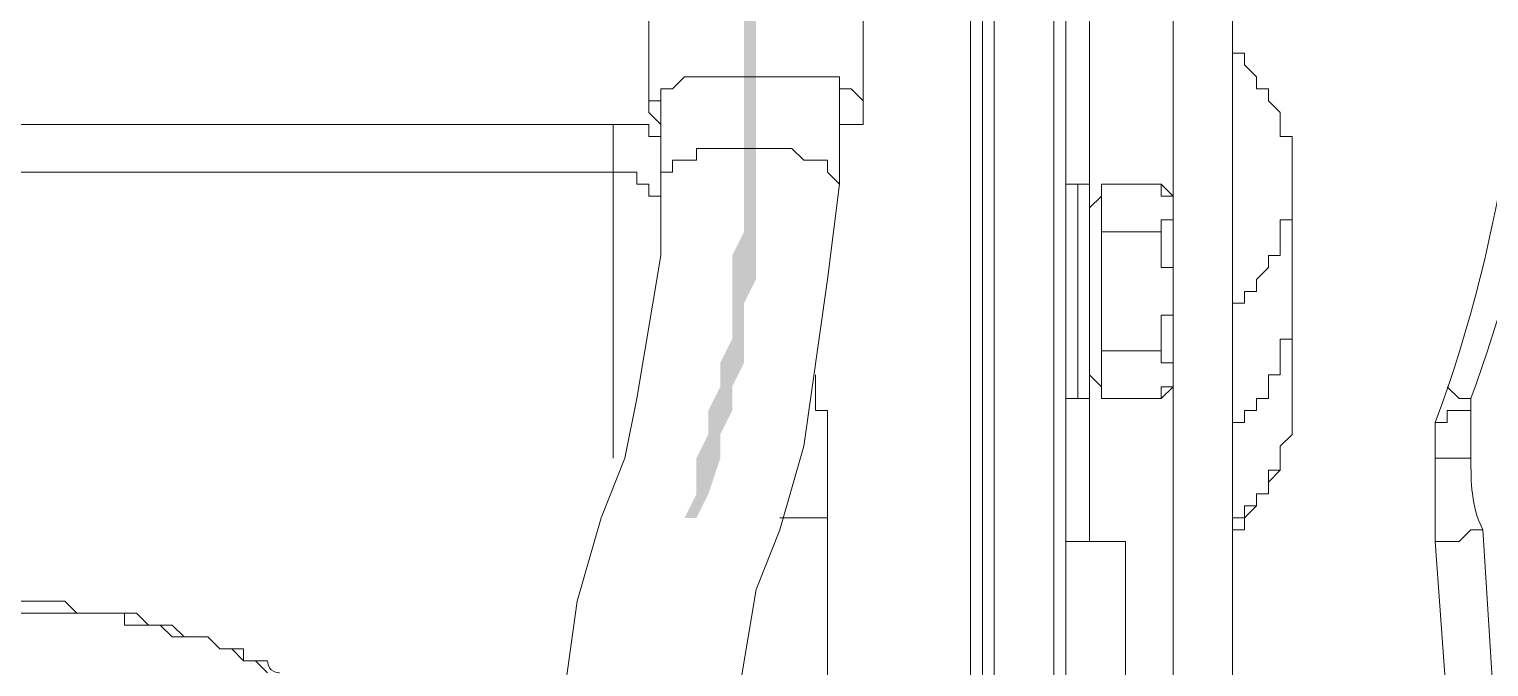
# Model space of a CAD drawing. Header units: millimetres. Extents: x 25083 to 52777, y 24772 to 45779.
# Drawn here: x 49566.91 to 49612.4, y 36156.61 to 36176.48 of the extents above; entities that cross this region are included whole.
import ezdxf

# ---------------------------------------------------------------- set-up
doc = ezdxf.new("R2010")
doc.units = ezdxf.units.MM

# ---------------------------------------------------------------- blocks, each defined once
blk = doc.blocks.new('zw$D2F4')
h = blk.add_hatch(color=7)
h.dxf.hatch_style = 2
h.paths.add_polyline_path([(699.269, 301.543), (699.269, 294.488), (699.64, 294.488), (699.64, 301.543)])
h = blk.add_hatch(color=7)
h.dxf.hatch_style = 2
h.paths.add_polyline_path([(699.269, 294.488), (699.269, 291.145), (699.64, 291.145), (699.64, 293.374), (699.64, 293.745), (699.64, 294.488)])
h = blk.add_hatch(color=7)
h.dxf.hatch_style = 2
h.paths.add_polyline_path([(699.269, 291.145), (699.269, 289.66), (698.898, 288.917), (698.898, 286.318), (698.526, 285.575), (698.526, 284.832), (698.155, 284.09), (698.155, 283.347), (697.784, 282.604), (697.784, 281.861), (697.784, 281.49), (697.412, 280.747), (697.784, 280.747), (698.155, 281.49), (698.526, 282.604), (698.526, 283.347), (698.898, 284.09), (698.898, 284.832), (699.269, 285.575), (699.269, 287.432), (699.64, 288.175), (699.64, 291.145)])
at = {"color": 7, "lineweight": 5}
for points in [[(706.325, 238.412), (706.325, 336.823)], [(707.068, 336.451), (707.068, 239.155)], [(708.924, 239.155), (708.924, 336.451)], [(706.696, 336.08), (706.696, 239.527)], [(709.296, 239.527), (709.296, 336.08)], [(712.638, 265.15), (712.638, 310.456)], [(714.495, 268.121), (714.495, 307.485)], [(710.038, 304.143), (710.038, 290.774)], [(696.298, 293.374), (696.298, 300.801)], [(702.983, 293.374), (702.983, 300.801)], [(714.495, 295.23), (714.866, 295.23), (714.866, 294.859), (715.237, 294.488), (715.237, 294.116), (715.609, 294.116), (715.609, 293.745), (715.98, 293.374), (715.98, 292.631), (716.352, 292.631), (716.352, 291.145)], [(696.669, 294.116), (697.041, 294.116), (697.412, 294.488), (700.754, 294.488), (702.24, 294.488)], [(702.24, 291.145), (702.24, 294.488)], [(696.298, 293.374), (696.298, 293.745), (696.669, 293.745), (696.669, 294.116)], [(696.669, 294.116), (696.669, 291.145)], [(702.24, 294.116), (702.611, 294.116), (702.983, 293.745), (702.983, 293.374)], [(657.305, 293.002), (695.184, 293.002)], [(695.184, 282.604), (695.184, 293.002)], [(695.184, 293.002), (696.298, 293.002), (696.298, 292.631), (696.669, 292.631)], [(696.669, 293.002), (696.298, 293.374)], [(702.983, 293.374), (702.983, 293.002), (702.24, 293.002), (702.24, 292.631)], [(699.64, 292.26), (697.784, 292.26), (697.784, 291.888), (697.041, 291.888), (697.041, 291.517), (696.669, 291.517), (696.669, 291.145)], [(702.24, 291.145), (701.869, 291.517), (701.869, 291.888), (701.126, 291.888), (700.754, 292.26), (699.64, 292.26)], [(695.184, 291.517), (657.305, 291.517)], [(695.184, 291.517), (695.927, 291.517), (695.927, 291.145)], [(696.669, 291.145), (696.669, 288.917), (695.927, 284.461), (695.555, 282.604), (694.813, 280.747), (694.07, 278.148), (693.699, 275.548), (693.327, 272.206)], [(695.927, 291.145), (696.298, 291.145), (696.298, 290.774), (696.669, 290.774), (696.669, 290.403)], [(698.898, 271.835), (698.898, 274.063), (699.64, 278.519), (700.383, 280.376), (701.126, 282.976), (701.869, 288.175), (702.24, 291.145)], [(709.667, 291.145), (709.296, 291.145)], [(710.038, 291.145), (709.667, 291.145)], [(709.667, 290.774), (709.667, 291.145)], [(709.667, 290.774), (709.667, 291.145)], [(709.667, 290.774), (709.667, 290.403)], [(709.667, 290.403), (709.667, 290.774)], [(709.667, 290.403), (709.667, 290.774)], [(710.038, 284.461), (710.038, 291.145)], [(710.038, 290.403), (710.41, 290.774)], [(712.267, 291.145), (710.41, 291.145)], [(710.41, 284.461), (710.41, 291.145)], [(712.638, 290.774), (712.267, 291.145)], [(712.267, 291.145), (712.267, 290.774)], [(712.267, 290.774), (712.638, 290.774), (712.638, 290.403)], [(712.638, 284.832), (712.638, 290.774)], [(716.352, 291.145), (716.352, 290.031), (715.98, 290.031), (715.98, 288.917), (715.609, 288.917), (715.609, 288.546), (715.237, 288.175), (715.237, 287.803), (714.866, 287.803), (714.866, 287.432), (714.495, 287.432), (714.495, 287.06)], [(716.352, 284.461), (716.352, 291.145)], [(709.667, 290.403), (709.667, 290.031)], [(709.667, 290.031), (709.667, 290.403)], [(709.667, 289.66), (709.667, 290.403)], [(712.638, 290.403), (712.638, 290.031), (712.267, 290.031), (712.267, 289.66)], [(709.667, 289.66), (709.667, 290.031)], [(709.667, 290.031), (709.667, 289.66)], [(712.267, 289.66), (710.41, 289.66)], [(712.267, 289.66), (712.267, 288.546), (712.638, 288.546), (712.638, 287.803)], [(709.667, 288.546), (709.667, 288.917)], [(709.296, 287.803), (709.296, 288.175)], [(709.667, 287.432), (709.667, 288.175)], [(709.667, 287.432), (709.667, 288.175)], [(710.038, 287.803), (710.038, 288.175)], [(709.296, 287.432), (709.296, 287.803)], [(710.038, 287.432), (710.038, 287.803)], [(712.638, 287.803), (712.638, 287.06), (712.267, 287.06), (712.267, 285.946)], [(709.667, 286.689), (709.667, 287.06)], [(714.495, 283.347), (714.495, 283.718), (714.866, 283.718), (714.866, 284.09), (715.237, 284.09), (715.237, 284.461), (715.609, 284.461), (715.609, 285.204), (715.98, 285.204), (715.98, 286.318), (716.352, 286.318), (716.352, 287.432)], [(716.352, 287.432), (716.352, 286.318), (715.98, 286.318), (715.98, 285.946)], [(709.667, 285.575), (709.667, 285.946)], [(712.267, 285.946), (710.41, 285.946)], [(712.267, 285.946), (712.267, 285.575), (712.638, 285.575), (712.638, 285.204)], [(715.98, 285.946), (715.98, 285.204), (715.609, 285.204), (715.609, 284.461), (715.237, 284.461)], [(709.667, 285.204), (709.667, 285.575)], [(709.667, 285.204), (709.667, 285.575)], [(701.497, 285.204), (701.497, 284.09), (701.869, 284.09), (701.869, 280.747)], [(709.667, 284.832), (709.667, 285.204)], [(709.667, 284.832), (709.667, 285.204)], [(709.667, 284.461), (709.667, 284.832)], [(709.667, 284.461), (709.667, 284.832)], [(710.038, 285.204), (710.41, 284.832)], [(710.038, 284.832), (710.038, 280.005)], [(712.638, 285.204), (712.638, 284.832), (712.267, 284.832), (712.267, 284.461)], [(712.638, 284.832), (712.267, 284.461)], [(721.179, 284.832), (721.551, 284.461), (721.922, 284.461)], [(709.667, 284.461), (709.296, 284.461)], [(710.038, 284.461), (709.667, 284.461)], [(712.267, 284.461), (710.41, 284.461)], [(714.495, 280.005), (714.495, 280.376), (714.866, 280.376), (714.866, 280.747), (715.237, 281.119), (715.237, 281.49), (715.609, 281.49), (715.609, 281.861), (715.98, 282.233), (715.98, 282.976), (716.352, 283.347), (716.352, 284.461)], [(715.237, 284.461), (715.237, 284.09), (714.866, 284.09), (714.866, 283.718), (714.495, 283.718), (714.495, 283.347)], [(714.495, 280.376), (714.495, 280.747), (714.866, 280.747), (714.866, 281.119), (715.237, 281.119), (715.237, 281.49), (715.609, 281.49), (715.609, 282.233), (715.98, 282.233), (715.98, 282.976), (716.352, 283.347), (716.352, 284.461)], [(720.808, 283.347), (720.808, 283.718), (721.179, 283.718), (721.179, 284.09), (721.922, 284.09), (721.922, 284.461)], [(721.922, 284.461), (721.922, 282.604)], [(720.808, 282.604), (720.808, 283.347)], [(721.922, 282.604), (720.808, 282.604)], [(701.869, 280.747), (700.383, 280.747)], [(701.869, 280.747), (701.869, 268.493)], [(720.808, 280.005), (721.551, 280.005), (721.922, 280.376), (722.293, 280.376)], [(722.293, 280.376), (723.036, 268.493)], [(711.152, 280.005), (709.296, 280.005)], [(711.152, 274.806), (711.152, 280.005)], [(722.665, 254.381), (720.808, 280.005)], [(676.245, 278.148), (678.102, 278.148), (678.473, 277.777), (680.33, 277.777), (680.701, 277.405), (681.444, 277.405), (681.815, 277.034), (682.558, 277.034), (682.929, 276.662), (683.672, 276.662), (683.672, 276.291), (684.043, 276.291), (684.415, 276.291)], [(676.245, 277.777), (679.958, 277.777), (679.958, 277.405), (681.072, 277.405), (681.444, 277.034), (682.558, 277.034), (682.929, 276.662), (683.301, 276.662), (683.672, 276.291), (684.043, 276.291), (684.415, 275.92)]]:
    blk.add_lwpolyline(points, dxfattribs=at)
for points in [[(720.808, 283.718), (723.036, 289.66), (723.779, 295.973), (723.779, 302.286)], [(721.922, 284.461), (723.779, 289.66), (724.893, 294.859), (724.893, 300.429)], [(702.24, 294.116), (702.24, 294.488), (702.24, 294.488), (702.24, 294.488)], [(696.669, 294.116), (696.669, 294.116), (696.669, 294.116), (696.669, 294.116)], [(709.667, 291.145), (709.667, 291.145), (709.667, 291.145), (709.667, 291.145)], [(709.667, 291.145), (709.667, 291.145), (709.667, 291.145), (709.667, 291.145)], [(709.667, 291.145), (709.667, 291.145), (709.667, 291.145), (709.667, 291.145)], [(709.667, 291.145), (709.667, 291.145), (709.667, 291.145), (709.667, 291.145)], [(709.667, 291.145), (709.667, 291.145), (709.667, 291.145), (709.667, 291.145)], [(709.667, 291.145), (709.667, 291.145), (709.667, 291.145), (709.667, 291.145)], [(709.667, 290.774), (709.667, 290.774), (709.667, 290.774), (709.667, 290.774)], [(709.667, 290.774), (709.667, 290.774), (709.667, 290.774), (709.667, 290.774)], [(709.667, 290.774), (709.667, 290.774), (709.667, 290.774), (709.667, 290.774)], [(709.667, 290.774), (709.667, 290.774), (709.667, 290.774), (709.667, 290.774)], [(709.667, 290.774), (709.667, 290.774), (709.667, 290.774), (709.667, 290.774)], [(709.667, 290.774), (709.667, 290.774), (709.667, 290.774), (709.667, 290.774)], [(709.667, 290.774), (709.667, 290.774), (709.667, 290.774), (709.667, 290.774)], [(709.667, 290.774), (709.667, 290.774), (709.667, 290.774), (709.667, 290.774)], [(696.669, 290.403), (696.669, 290.403), (696.669, 290.403), (696.669, 290.403)], [(709.296, 290.031), (709.296, 290.031), (709.296, 290.031), (709.296, 290.403)], [(709.667, 290.403), (709.667, 290.403), (709.667, 290.403), (709.667, 290.403)], [(709.667, 290.403), (709.667, 290.403), (709.667, 290.403), (709.667, 290.403)], [(710.038, 290.403), (710.038, 290.031), (710.038, 290.031), (710.038, 290.031)], [(709.296, 290.031), (709.296, 290.031), (709.296, 290.031), (709.296, 290.031)], [(709.667, 289.66), (709.667, 289.66), (709.667, 290.031), (709.667, 290.031)], [(710.038, 290.031), (710.038, 290.031), (710.038, 290.031), (710.038, 290.031)], [(709.667, 289.289), (709.667, 289.289), (709.667, 289.66), (709.667, 289.66)], [(709.667, 289.289), (709.667, 289.66), (709.667, 289.66), (709.667, 289.66)], [(709.667, 289.66), (709.667, 289.66), (709.667, 289.66), (709.667, 289.66)], [(709.296, 288.917), (709.296, 288.917), (709.296, 289.289), (709.296, 289.289)], [(709.296, 288.917), (709.296, 288.917), (709.296, 288.917), (709.296, 288.917)], [(709.667, 288.546), (709.667, 288.917), (709.667, 288.917), (709.667, 289.289)], [(709.667, 288.917), (709.667, 288.917), (709.667, 289.289), (709.667, 289.289)], [(709.667, 289.289), (709.667, 289.289), (709.667, 289.289), (709.667, 289.289)], [(709.667, 288.917), (709.667, 288.917), (709.667, 288.917), (709.667, 288.917)], [(710.038, 289.289), (710.038, 289.289), (710.038, 288.917), (710.038, 288.917)], [(710.038, 288.917), (710.038, 288.917), (710.038, 288.917), (710.038, 288.917)], [(709.667, 288.175), (709.667, 288.175), (709.667, 288.546), (709.667, 288.546)], [(709.667, 288.175), (709.667, 288.175), (709.667, 288.546), (709.667, 288.546)], [(709.667, 288.546), (709.667, 288.546), (709.667, 288.546), (709.667, 288.546)], [(709.667, 288.546), (709.667, 288.546), (709.667, 288.546), (709.667, 288.546)], [(709.667, 287.432), (709.667, 287.432), (709.667, 287.06), (709.667, 287.06)], [(709.667, 287.432), (709.667, 287.432), (709.667, 287.06), (709.667, 286.689)], [(709.667, 287.06), (709.667, 287.06), (709.667, 287.06), (709.667, 286.689)], [(709.296, 286.689), (709.296, 286.689), (709.296, 286.689), (709.296, 286.689)], [(709.296, 286.318), (709.296, 286.318), (709.296, 286.318), (709.296, 286.689)], [(709.667, 286.689), (709.667, 286.689), (709.667, 286.689), (709.667, 286.689)], [(709.667, 286.689), (709.667, 286.689), (709.667, 286.318), (709.667, 286.318)], [(709.667, 286.689), (709.667, 286.689), (709.667, 286.318), (709.667, 286.318)], [(709.667, 286.689), (709.667, 286.689), (709.667, 286.689), (709.667, 286.689)], [(710.038, 286.689), (710.038, 286.318), (710.038, 286.318), (710.038, 286.318)], [(710.038, 286.689), (710.038, 286.689), (710.038, 286.689), (710.038, 286.689)], [(709.667, 286.318), (709.667, 286.318), (709.667, 286.318), (709.667, 286.318)], [(709.667, 286.318), (709.667, 285.946), (709.667, 285.946), (709.667, 285.575)], [(709.667, 286.318), (709.667, 285.946), (709.667, 285.946), (709.667, 285.575)], [(715.98, 285.946), (715.98, 285.946), (715.98, 285.946), (715.98, 285.946)], [(709.296, 285.204), (709.296, 285.204), (709.296, 285.575), (709.296, 285.575)], [(709.296, 285.575), (709.296, 285.575), (709.296, 285.575), (709.296, 285.575)], [(709.667, 285.575), (709.667, 285.575), (709.667, 285.575), (709.667, 285.575)], [(709.667, 285.575), (709.667, 285.575), (709.667, 285.575), (709.667, 285.575)], [(710.038, 285.575), (710.038, 285.575), (710.038, 285.575), (710.038, 285.575)], [(710.038, 285.575), (710.038, 285.204), (710.038, 285.204), (710.038, 285.204)], [(710.038, 285.575), (710.038, 285.575), (710.038, 285.575), (710.038, 285.575)], [(709.667, 285.204), (709.667, 285.204), (709.667, 285.204), (709.667, 285.204)], [(709.667, 285.204), (709.667, 285.204), (709.667, 285.204), (709.667, 285.204)], [(709.667, 284.832), (709.667, 284.832), (709.667, 284.832), (709.667, 284.832)], [(709.667, 284.832), (709.667, 284.832), (709.667, 284.832), (709.667, 284.832)], [(709.667, 284.832), (709.667, 284.832), (709.667, 284.832), (709.667, 284.832)], [(709.667, 284.832), (709.667, 284.832), (709.667, 284.832), (709.667, 284.832)], [(709.667, 284.832), (709.667, 284.832), (709.667, 284.832), (709.667, 284.832)], [(709.667, 284.832), (709.667, 284.832), (709.667, 284.832), (709.667, 284.832)], [(709.667, 284.461), (709.667, 284.461), (709.667, 284.461), (709.667, 284.461)], [(709.667, 284.461), (709.667, 284.461), (709.667, 284.461), (709.667, 284.461)], [(709.667, 284.461), (709.667, 284.461), (709.667, 284.461), (709.667, 284.461)], [(709.667, 284.461), (709.667, 284.461), (709.667, 284.461), (709.667, 284.461)], [(709.667, 284.461), (709.667, 284.461), (709.667, 284.461), (709.667, 284.461)], [(709.667, 284.461), (709.667, 284.461), (709.667, 284.461), (709.667, 284.461)], [(715.237, 284.461), (715.237, 284.461), (715.237, 284.461), (715.237, 284.461)], [(720.808, 283.718), (720.808, 283.718), (720.808, 283.718), (720.808, 283.347)], [(720.808, 282.604), (720.808, 281.861), (720.808, 281.119), (720.808, 280.005)], [(721.922, 282.604), (721.922, 281.861), (721.922, 281.119), (722.293, 280.376)], [(684.786, 275.92), (684.786, 275.92), (684.415, 275.92), (684.415, 276.291)]]:
    blk.add_open_spline(points, degree=3, dxfattribs=at)

msp = doc.modelspace()

# ---------------------------------------------------------------- block references
msp.add_blockref('zw$D2F4', (48889.923, 35880.503))

doc.saveas('drawing.dxf')
